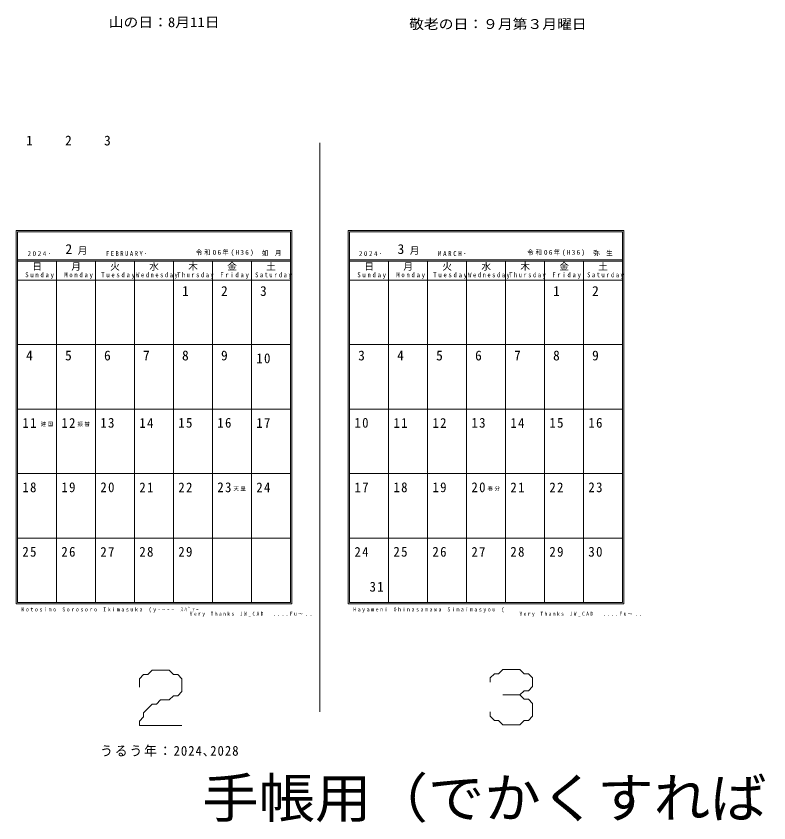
# Model space of a CAD drawing. Units: millimetres on the paper. Extents: x -557 to 645, y -402 to 387.
# Drawn here: x -259 to 21, y -402.2 to -102 of the extents above; entities that cross this region are included whole.
import ezdxf
from ezdxf.enums import TextEntityAlignment as Align

# ---------------------------------------------------------------- set-up
doc = ezdxf.new("R2010")
doc.units = ezdxf.units.MM
doc.layers.add('0-0_予定書込み', color=7, linetype='Continuous', lineweight=13)
doc.layers.add('0-F_枠等', color=7, linetype='Continuous', lineweight=13)
for name, color, linetype in [('0-6_日付等', 7, 'Continuous'), ('0-D_ちょっと一言', 7, 'Continuous'), ('0-E_年', 7, 'Continuous')]:
    doc.layers.add(name, color=color, linetype=linetype)
doc.styles.add('ＭＳ 明朝', font='')
doc.styles.get('ＭＳ 明朝').set_extended_font_data('MS Mincho')

msp = doc.modelspace()

# ---------------------------------------------------------------- linework, layer by layer
at = {"layer": '0-F_枠等'}
for p, q in [((-145.972, -149.113), (-145.972, -360.833)), ((-258.472, -182.194), (-156.972, -182.194)), ((-258.472, -182.194), (-258.472, -320.194)), ((-156.972, -320.194), (-156.972, -182.194)), ((-156.472, -181.694), (-156.472, -320.694)), ((-135.472, -320.694), (-135.472, -181.694)), ((-135.472, -181.694), (-32.972, -181.694)), ((-134.972, -320.194), (-134.972, -182.194)), ((-134.972, -182.194), (-33.472, -182.194)), ((-33.472, -320.194), (-33.472, -182.194)), ((-32.972, -320.694), (-32.972, -181.694)), ((-156.972, -192.694), (-258.472, -192.694)), ((-156.972, -193.194), (-258.472, -193.194)), ((-243.972, -200.194), (-243.972, -193.194)), ((-229.472, -193.194), (-229.472, -200.194)), ((-214.972, -193.194), (-214.972, -200.194)), ((-200.472, -193.194), (-200.472, -200.194)), ((-185.972, -193.194), (-185.972, -200.194)), ((-171.472, -193.194), (-171.472, -200.194)), ((-134.972, -192.694), (-33.472, -192.694)), ((-134.972, -193.194), (-33.472, -193.194)), ((-120.472, -200.194), (-120.472, -193.194)), ((-105.972, -193.194), (-105.972, -200.194)), ((-91.472, -193.194), (-91.472, -200.194)), ((-76.972, -193.194), (-76.972, -200.194)), ((-62.472, -193.194), (-62.472, -200.194)), ((-47.972, -193.194), (-47.972, -200.194)), ((-156.972, -200.194), (-258.472, -200.194)), ((-33.472, -200.194), (-134.972, -200.194)), ((-258.972, -320.694), (-156.472, -320.694)), ((-258.472, -320.194), (-156.972, -320.194)), ((-135.472, -320.694), (-32.972, -320.694)), ((-134.972, -320.194), (-33.472, -320.194))]:
    msp.add_line(p, q, dxfattribs=at)
at = {"layer": '0-F_枠等', "color": 4, "lineweight": 5}
for p, q in [((-243.972, -320.194), (-243.972, -200.194)), ((-229.472, -200.194), (-229.472, -320.194)), ((-214.972, -200.194), (-214.972, -320.194)), ((-200.472, -200.194), (-200.472, -320.194)), ((-185.972, -200.194), (-185.972, -320.194)), ((-171.472, -200.194), (-171.472, -320.194)), ((-120.472, -320.194), (-120.472, -200.194)), ((-105.972, -200.194), (-105.972, -320.194)), ((-91.472, -200.194), (-91.472, -320.194)), ((-76.972, -200.194), (-76.972, -320.194)), ((-62.472, -200.194), (-62.472, -320.194)), ((-47.972, -200.194), (-47.972, -320.194)), ((-156.972, -224.194), (-258.472, -224.194)), ((-33.472, -224.194), (-134.972, -224.194)), ((-156.972, -248.194), (-258.472, -248.194)), ((-33.472, -248.194), (-134.972, -248.194)), ((-156.972, -272.194), (-258.472, -272.194)), ((-33.472, -272.194), (-134.972, -272.194)), ((-156.972, -296.194), (-258.472, -296.194)), ((-33.472, -296.194), (-134.972, -296.194))]:
    msp.add_line(p, q, dxfattribs=at)
at = {"layer": '0-F_枠等', "color": 3}
for p, q in [((-77.955, -345.117), (-71.627, -345.117)), ((-208.391, -345.383), (-202.063, -345.383)), ((-213.137, -348.547), (-213.137, -351.711)), ((-205.226, -356.457), (-202.063, -356.457)), ((-77.955, -365.684), (-71.627, -365.684))]:
    msp.add_line(p, q, dxfattribs=at)
at = {"layer": '0-F_枠等'}
msp.add_lwpolyline([(-156.472, -181.694), (-258.972, -181.694), (-258.972, -320.694)], dxfattribs=at)
at = {"layer": '0-F_枠等', "color": 3}
for points in [[(-77.955, -345.117), (-79.537, -346.699), (-81.12, -346.699), (-82.701, -348.281), (-82.701, -349.863)], [(-71.627, -345.117), (-70.045, -346.699), (-68.463, -346.699), (-66.881, -348.281), (-66.881, -351.445), (-68.463, -353.027), (-70.045, -353.027), (-71.627, -354.609)], [(-208.391, -345.383), (-209.973, -346.965), (-211.555, -346.965), (-213.137, -348.547)], [(-202.063, -345.383), (-200.48, -346.965), (-198.898, -346.965), (-197.316, -348.547)], [(-197.316, -348.547), (-197.316, -353.293), (-198.898, -354.875), (-200.48, -354.875), (-202.063, -356.457)], [(-205.226, -356.457), (-206.809, -358.039), (-208.391, -358.039), (-209.973, -359.621), (-211.555, -361.203), (-211.555, -362.786), (-213.137, -364.367), (-213.137, -365.949), (-197.316, -365.949)], [(-77.955, -354.609), (-71.627, -354.609), (-70.045, -356.191), (-68.463, -356.191), (-66.881, -357.773), (-66.881, -362.52)], [(-82.701, -360.937), (-82.701, -362.52), (-81.12, -364.101), (-79.537, -364.101), (-77.955, -365.684)], [(-66.881, -362.52), (-68.463, -364.101), (-70.045, -364.101), (-71.627, -365.684)]]:
    msp.add_lwpolyline(points, dxfattribs=at)

# ---------------------------------------------------------------- texts
at = {"layer": '0-0_予定書込み', "style": 'ＭＳ 明朝', "width": 1.1}
for s, p in [('山の日：8月11日', (-224.542, -107.169)), ('敬老の日：９月第３月曜日', (-112.807, -107.848))]:
    msp.add_text(s, height=3.666, dxfattribs=at).set_placement(p, align=Align.BOTTOM_LEFT)
at = {"layer": '0-0_予定書込み', "color": 2, "style": 'ＭＳ 明朝', "width": 1.05}
msp.add_text('手帳用（でかくすれば A2 でも）\u3000月毎カレンダー  ２０２３～２０２４．４', height=14.66, dxfattribs=at).set_placement((-189.818, -404.682), align=Align.BOTTOM_LEFT)
at = {"layer": '0-0_予定書込み', "insert": (-227.741, -377.623), "char_height": 3.666, "attachment_point": 7, "style": 'ＭＳ 明朝'}
msp.add_mtext('\\T1.15;\\W0.95;うるう年：2024､2028', dxfattribs=at)
at = {"layer": '0-6_日付等', "color": 6, "style": 'ＭＳ 明朝'}
for s, p in [('1', (-255.28, -151.194)), ('4', (-255.279, -231.193)), ('3', (-131.779, -231.193))]:
    msp.add_text(s, height=3.666, dxfattribs=at).set_placement(p, align=Align.BOTTOM_LEFT)
at = {"layer": '0-6_日付等', "style": 'ＭＳ 明朝'}
for s, p in [('2', (-240.779, -151.194)), ('1', (-197.28, -207.194)), ('2', (-182.779, -207.194)), ('1', (-59.279, -207.194)), ('5', (-240.779, -231.194)), ('6', (-226.279, -231.194)), ('7', (-211.779, -231.194)), ('8', (-197.279, -231.193)), ('9', (-182.779, -231.194)), ('4', (-117.279, -231.194)), ('5', (-102.779, -231.194)), ('6', (-88.279, -231.194)), ('7', (-73.779, -231.194)), ('8', (-59.279, -231.194))]:
    msp.add_text(s, height=3.666, dxfattribs=at).set_placement(p, align=Align.BOTTOM_LEFT)
at = {"layer": '0-6_日付等', "color": 3, "style": 'ＭＳ 明朝'}
for s, p in [('3', (-226.279, -151.194)), ('3', (-168.279, -207.193)), ('2', (-44.779, -207.194)), ('9', (-44.779, -231.194))]:
    msp.add_text(s, height=3.666, dxfattribs=at).set_placement(p, align=Align.BOTTOM_LEFT)
at = {"layer": '0-6_日付等', "color": 3, "char_height": 3.666, "attachment_point": 7, "style": 'ＭＳ 明朝'}
for s, insert in [('\\T1.21;\\W0.95;10', (-169.654, -231.193)), ('\\T1.21;\\W0.95;17', (-169.654, -255.193)), ('\\T1.21;\\W0.95;16', (-46.154, -255.193)), ('\\T1.21;\\W0.95;24', (-169.654, -279.193)), ('\\T1.21;\\W0.95;23', (-46.154, -279.193)), ('\\T1.21;\\W0.95;30', (-46.155, -303.194))]:
    msp.add_mtext(s, dxfattribs=dict(at, insert=insert))
at = {"layer": '0-6_日付等', "color": 6, "char_height": 3.666, "attachment_point": 7, "style": 'ＭＳ 明朝'}
for s, insert in [('\\T1.21;\\W0.95;11', (-256.654, -255.193)), ('\\T1.21;\\W0.95;12', (-242.154, -255.194)), ('\\T1.21;\\W0.95;10', (-133.154, -255.193)), ('\\T1.21;\\W0.95;18', (-256.654, -279.193)), ('\\T1.21;\\W0.95;23', (-184.155, -279.193)), ('\\T1.21;\\W0.95;17', (-133.154, -279.193)), ('\\T1.21;\\W0.95;20', (-89.654, -279.194)), ('\\T1.21;\\W0.95;25', (-256.654, -303.193)), ('\\T1.21;\\W0.95;24', (-133.154, -303.193)), ('\\T1.21;\\W0.95;31', (-127.539, -316.194))]:
    msp.add_mtext(s, dxfattribs=dict(at, insert=insert))
at = {"layer": '0-6_日付等', "attachment_point": 7, "style": 'ＭＳ 明朝'}
for s, insert, char_height in [('\\T1.21;\\W0.95;13', (-227.654, -255.194), 3.666), ('\\T1.21;\\W0.95;14', (-213.154, -255.194), 3.666), ('\\T1.21;\\W0.95;15', (-198.654, -255.193), 3.666), ('\\T1.21;\\W0.95;16', (-184.154, -255.193), 3.666), ('\\T1.21;\\W0.95;11', (-118.654, -255.194), 3.666), ('\\T1.21;\\W0.95;12', (-104.154, -255.194), 3.666), ('\\T1.21;\\W0.95;13', (-89.654, -255.194), 3.666), ('\\T1.21;\\W0.95;14', (-75.154, -255.194), 3.666), ('\\T1.21;\\W0.95;15', (-60.654, -255.193), 3.666), ('\\T1.32;\\W0.95;\\~建国', (-251.288, -254.693), 1.466), ('\\T1.25;振替', (-236.164, -254.694), 1.466), ('\\T1.21;\\W0.95;19', (-242.154, -279.194), 3.666), ('\\T1.21;\\W0.95;20', (-227.654, -279.193), 3.666), ('\\T1.21;\\W0.95;21', (-213.154, -279.194), 3.666), ('\\T1.21;\\W0.95;22', (-198.654, -279.193), 3.666), ('\\T1.21;\\W0.95;18', (-118.654, -279.193), 3.666), ('\\T1.21;\\W0.95;19', (-104.154, -279.194), 3.666), ('\\T1.21;\\W0.95;21', (-75.154, -279.194), 3.666), ('\\T1.21;\\W0.95;22', (-60.654, -279.193), 3.666), ('\\T1.25;天皇', (-178.164, -278.694), 1.466), ('\\T1.25;春分', (-83.664, -278.694), 1.466), ('\\T1.21;\\W0.95;26', (-242.154, -303.194), 3.666), ('\\T1.21;\\W0.95;27', (-227.654, -303.193), 3.666), ('\\T1.21;\\W0.95;28', (-213.154, -303.194), 3.666), ('\\T1.21;\\W0.95;29', (-198.655, -303.194), 3.666), ('\\T1.21;\\W0.95;25', (-118.654, -303.193), 3.666), ('\\T1.21;\\W0.95;26', (-104.154, -303.194), 3.666), ('\\T1.21;\\W0.95;27', (-89.654, -303.194), 3.666), ('\\T1.21;\\W0.95;28', (-75.154, -303.194), 3.666), ('\\T1.21;\\W0.95;29', (-60.654, -303.193), 3.666)]:
    msp.add_mtext(s, dxfattribs=dict(at, insert=insert, char_height=char_height))
at = {"layer": '0-D_ちょっと一言', "char_height": 1.466, "attachment_point": 7, "style": 'ＭＳ 明朝'}
for s, insert in [('\\T1.57;\\W0.9;Kotosimo\\~Sorosoro\\~Ikimasuka\\~(y-~~~\\~ｽﾊﾟｧｰ', (-257.033, -323.93)), ('\\T1.62;\\W0.8;Very\\~Thanks\\~JW_CAD\\~\\~....Fu～..', (-194.358, -325.53)), ('\\T1.55;\\W0.9;Hayameni\\~Ohinasamawa\\~Simaimasyou\\~(', (-133.619, -323.93)), ('\\T1.62;\\W0.8;Very\\~Thanks\\~JW_CAD\\~\\~....Fu～..', (-71.742, -325.53))]:
    msp.add_mtext(s, dxfattribs=dict(at, insert=insert))
at = {"layer": '0-E_年', "char_height": 1.833, "attachment_point": 7, "style": 'ＭＳ 明朝'}
for s, insert in [('\\T1.34;\\W0.9;令和06年(H36)', (-192.079, -191.279)), ('\\T1.34;\\W0.9;令和06年(H36)', (-68.865, -191.279)), ('\\T1.48;\\W0.85;2024･', (-254.704, -191.279)), ('\\T1.48;\\W0.85;2024･', (-131.49, -191.279))]:
    msp.add_mtext(s, dxfattribs=dict(at, insert=insert))
at = {"layer": '0-F_枠等', "style": 'ＭＳ 明朝'}
for s, height, p in [('2', 3.666, (-240.629, -191.593)), ('月', 2.566, (-236.07, -191.279)), ('3', 3.666, (-117.13, -191.591)), ('月', 2.566, (-112.57, -191.279)), ('月', 2.566, (-238.472, -197.194)), ('火', 2.566, (-223.972, -197.194)), ('水', 2.566, (-209.472, -197.194)), ('木', 2.566, (-194.972, -197.194)), ('金', 2.566, (-180.472, -197.194)), ('月', 2.566, (-114.972, -197.194)), ('火', 2.566, (-100.472, -197.194)), ('水', 2.566, (-85.972, -197.194)), ('木', 2.566, (-71.472, -197.194)), ('金', 2.566, (-56.972, -197.194))]:
    msp.add_text(s, height=height, dxfattribs=at).set_placement(p, align=Align.BOTTOM_LEFT)
at = {"layer": '0-F_枠等', "color": 6, "style": 'ＭＳ 明朝'}
for p in [(-252.972, -197.194), (-129.472, -197.194)]:
    msp.add_text('日', height=2.566, dxfattribs=at).set_placement(p, align=Align.BOTTOM_LEFT)
at = {"layer": '0-F_枠等', "color": 3, "style": 'ＭＳ 明朝'}
for p in [(-165.972, -197.194), (-42.472, -197.194)]:
    msp.add_text('土', height=2.566, dxfattribs=at).set_placement(p, align=Align.BOTTOM_LEFT)
at = {"layer": '0-F_枠等', "char_height": 1.833, "attachment_point": 7, "style": 'ＭＳ 明朝'}
for s, insert in [('\\T1.25;\\W0.95;如\\~月', (-167.579, -191.279)), ('\\T1.25;\\W0.95;弥\\~生', (-44.365, -191.279)), ('\\T1.49;\\W0.8;FEBRUARY･', (-225.57, -191.279)), ('\\T1.48;\\W0.85;MARCH･', (-102.07, -191.279)), ('\\T1.48;\\W0.85;Monday', (-241.097, -199.694)), ('\\T1.48;\\W0.85;Tuesday', (-227.347, -199.694)), ('\\T1.49;\\W0.8;Wednesday', (-214.347, -199.694)), ('\\T1.48;\\W0.8;Thursday', (-199.097, -199.694)), ('\\T1.48;\\W0.85;Friday', (-183.097, -199.694)), ('\\T1.48;\\W0.85;Monday', (-117.597, -199.694)), ('\\T1.48;\\W0.85;Tuesday', (-103.847, -199.694)), ('\\T1.49;\\W0.8;Wednesday', (-90.847, -199.694)), ('\\T1.48;\\W0.8;Thursday', (-75.597, -199.694)), ('\\T1.48;\\W0.85;Friday', (-59.597, -199.694))]:
    msp.add_mtext(s, dxfattribs=dict(at, insert=insert))
at = {"layer": '0-F_枠等', "color": 6, "char_height": 1.833, "attachment_point": 7, "style": 'ＭＳ 明朝'}
for insert in [(-255.597, -199.694), (-132.097, -199.694)]:
    msp.add_mtext('\\T1.48;\\W0.85;Sunday', dxfattribs=dict(at, insert=insert))
at = {"layer": '0-F_枠等', "color": 3, "char_height": 1.833, "attachment_point": 7, "style": 'ＭＳ 明朝'}
for insert in [(-170.097, -199.694), (-46.597, -199.694)]:
    msp.add_mtext('\\T1.48;\\W0.8;Saturday', dxfattribs=dict(at, insert=insert))

doc.saveas('drawing.dxf')
